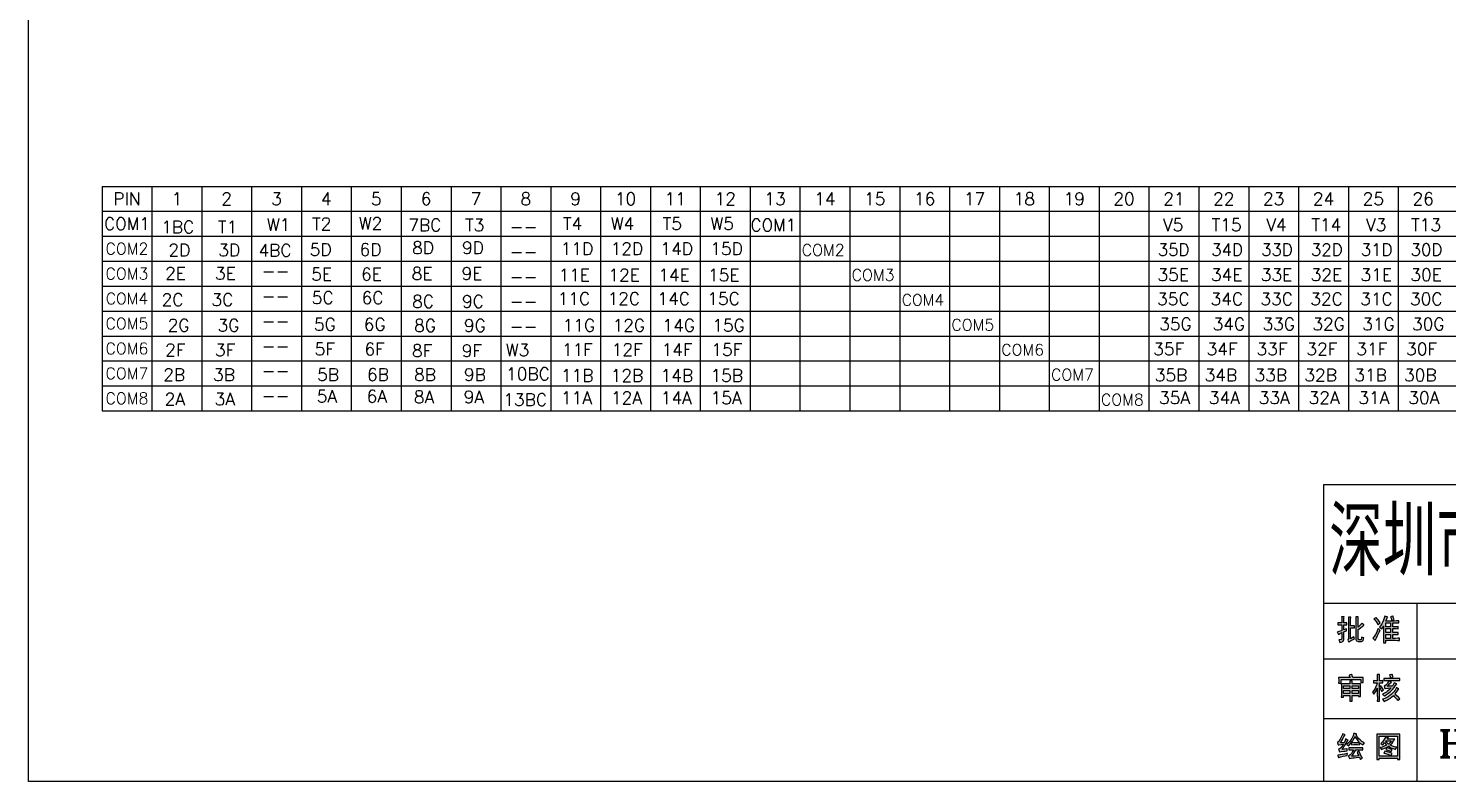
# Model space of a CAD drawing. Header units: millimetres. Extents: x 3718 to 70963, y 572 to 15149.
# Drawn here: x 3896.6 to 4005, y 574.5 to 632 of the extents above; entities that cross this region are included whole.
import ezdxf
from ezdxf.enums import TextEntityAlignment as Align

# ---------------------------------------------------------------- set-up
doc = ezdxf.new("R2010")
doc.units = ezdxf.units.MM
doc.header["$LTSCALE"] = 3
doc.layers.add('TEXT', color=40, linetype='Continuous')
doc.styles.add('SSSoft_Log', font='Romans', dxfattribs={"bigfont": 'hztxt.shx'})
doc.styles.add('外框字母3', font='romant.shx')
doc.styles.add('外框文字', font='NSimSun.ttf')

msp = doc.modelspace()

# ---------------------------------------------------------------- hatches: boundary and pattern name
at = {"linetype": 'ByBlock'}
h = msp.add_hatch(color=256, dxfattribs=at)
h.paths.add_polyline_path([(4000.292, 586.317), (4000.292, 586.615), (4000.665, 586.615), (4000.665, 586.317)], flags=16)
h.paths.add_polyline_path([(4000.665, 585.874), (4000.292, 585.874), (4000.292, 586.172), (4000.665, 586.172)], flags=16)
h.paths.add_polyline_path([(4000.665, 585.431), (4000.292, 585.431), (4000.292, 585.729), (4000.665, 585.729)], flags=16)
h.paths.add_polyline_path([(3999.675, 586.077), (3999.609, 585.916), (3999.543, 585.775), (3999.518, 585.733), (3999.427, 585.588), (3999.319, 585.448), (3999.369, 585.402), (3999.497, 585.269), (3999.518, 585.315), (3999.584, 585.464), (3999.663, 585.642), (3999.713, 585.742), (3999.791, 585.899), (3999.87, 586.04), (3999.837, 586.069), (3999.717, 586.193)])
h.paths.add_polyline_path([(3997.728, 585.468), (3997.604, 585.394), (3997.604, 586.234), (3997.745, 586.234), (3997.898, 586.226), (3997.898, 586.388), (3997.803, 586.379), (3997.604, 586.375), (3997.604, 586.864), (3997.604, 586.876), (3997.625, 587.05), (3997.439, 587.05), (3997.439, 587.038), (3997.447, 586.864), (3997.447, 585.423), (3997.393, 585.29), (3997.472, 585.137), (3997.534, 585.187), (3997.687, 585.29), (3997.757, 585.327), (3997.898, 585.402), (3997.853, 585.555)])
h.paths.add_polyline_path([(3996.676, 585.729), (3996.759, 585.783), (3996.933, 585.866), (3996.933, 585.394), (3996.896, 585.332), (3996.888, 585.332), (3996.714, 585.307), (3996.726, 585.282), (3996.784, 585.112), (3996.879, 585.137), (3997.02, 585.191), (3997.091, 585.323), (3997.091, 585.924), (3997.136, 585.944), (3997.306, 586.015), (3997.298, 586.164), (3997.227, 586.135), (3997.091, 586.077), (3997.091, 586.466), (3997.136, 586.466), (3997.314, 586.458), (3997.314, 586.615), (3997.256, 586.611), (3997.091, 586.607), (3997.095, 586.785), (3997.099, 586.967), (3997.111, 587.075), (3996.925, 587.075), (3996.929, 586.963), (3996.933, 586.794), (3996.933, 586.607), (3996.797, 586.607), (3996.643, 586.615), (3996.643, 586.458), (3996.743, 586.462), (3996.933, 586.466), (3996.933, 586.023), (3996.908, 586.015), (3996.722, 585.949), (3996.589, 585.907), (3996.606, 585.882)])
h.paths.add_polyline_path([(3998.437, 585.369), (3998.391, 585.307), (3998.25, 585.307), (3998.18, 585.394), (3998.18, 586.102), (3998.23, 586.139), (3998.404, 586.272), (3998.536, 586.371), (3998.631, 586.437), (3998.611, 586.454), (3998.482, 586.57), (3998.424, 586.504), (3998.3, 586.375), (3998.18, 586.28), (3998.18, 586.889), (3998.18, 586.914), (3998.188, 587.083), (3998.014, 587.083), (3998.014, 587.038), (3998.022, 586.864), (3998.022, 585.332), (3998.051, 585.24), (3998.188, 585.182), (3998.437, 585.182), (3998.553, 585.236), (3998.577, 585.278), (3998.631, 585.476), (3998.615, 585.476), (3998.453, 585.534)])
h.paths.add_polyline_path([(3999.543, 587.009), (3999.398, 586.918), (3999.419, 586.893), (3999.551, 586.723), (3999.646, 586.586), (3999.708, 586.475), (3999.733, 586.495), (3999.878, 586.607), (3999.812, 586.702), (3999.708, 586.847), (3999.667, 586.901), (3999.568, 587.021)])
h.paths.add_polyline_path([(4000.814, 587.137), (4000.657, 587.075), (4000.698, 586.967), (4000.744, 586.81), (4000.769, 586.823), (4000.93, 586.881), (4000.897, 586.976), (4000.831, 587.146)])
h.paths.add_polyline_path([(4000.123, 585.236), (4000.114, 585.095), (4000.292, 585.095), (4000.292, 585.282), (4000.992, 585.282), (4001.009, 585.282), (4001.191, 585.278), (4001.353, 585.269), (4001.353, 585.439), (4001.224, 585.435), (4001.05, 585.431), (4000.831, 585.431), (4000.831, 585.729), (4000.905, 585.729), (4001.092, 585.729), (4001.241, 585.721), (4001.241, 585.882), (4001.191, 585.878), (4001.03, 585.874), (4000.831, 585.874), (4000.831, 586.172), (4000.905, 586.172), (4001.088, 586.172), (4001.241, 586.164), (4001.241, 586.326), (4001.187, 586.321), (4001.026, 586.317), (4000.831, 586.317), (4000.831, 586.615), (4000.939, 586.615), (4000.955, 586.615), (4001.129, 586.615), (4001.299, 586.607), (4001.299, 586.765), (4001.286, 586.765), (4001.117, 586.76), (4000.939, 586.756), (4000.309, 586.756), (4000.388, 586.947), (4000.45, 587.059), (4000.384, 587.079), (4000.222, 587.137), (4000.185, 586.984), (4000.127, 586.818), (4000.052, 586.653), (3999.994, 586.541), (3999.903, 586.388), (3999.816, 586.28), (3999.853, 586.255), (3999.99, 586.156), (4000.044, 586.239), (4000.123, 586.388), (4000.123, 585.547), (4000.123, 585.414)])
h = msp.add_hatch(color=256, dxfattribs=at)
h.paths.add_polyline_path([(3997.555, 581.589), (3997.074, 581.589), (3997.074, 581.8), (3997.555, 581.8)], flags=16)
h.paths.add_polyline_path([(3997.555, 581.224), (3997.074, 581.224), (3997.074, 581.439), (3997.555, 581.439)], flags=16)
h.paths.add_polyline_path([(3997.555, 580.955), (3997.551, 580.777), (3997.546, 580.624), (3997.733, 580.624), (3997.729, 580.715), (3997.725, 580.884), (3997.72, 581.075), (3998.201, 581.075), (3998.201, 580.996), (3998.375, 580.996), (3998.371, 581.096), (3998.371, 581.265), (3998.367, 581.473), (3998.367, 581.634), (3998.371, 581.812), (3998.375, 581.953), (3997.72, 581.953), (3997.725, 582.011), (3997.733, 582.181), (3997.546, 582.181), (3997.551, 582.123), (3997.555, 581.953), (3996.9, 581.953), (3996.904, 581.829), (3996.909, 581.659), (3996.909, 581.448), (3996.909, 581.444), (3996.909, 581.236), (3996.904, 581.067), (3996.9, 580.926), (3997.074, 580.926), (3997.074, 581.075), (3997.555, 581.075)])
h.paths.add_polyline_path([(3997.72, 581.439), (3998.201, 581.439), (3998.201, 581.224), (3997.72, 581.224)], flags=16)
h.paths.add_polyline_path([(3997.72, 581.8), (3998.201, 581.8), (3998.201, 581.589), (3997.72, 581.589)], flags=16)
h.paths.add_polyline_path([(3999.65, 581.013), (3999.654, 580.988), (3999.654, 580.818), (3999.642, 580.64), (3999.828, 580.64), (3999.828, 580.669), (3999.82, 580.843), (3999.82, 581.013), (3999.82, 581.667), (3999.886, 581.555), (3999.978, 581.394), (3999.986, 581.398), (4000.131, 581.493), (4000.118, 581.51), (4000.027, 581.646), (3999.928, 581.8), (3999.82, 581.721), (3999.82, 582.032), (3999.891, 582.032), (4000.069, 582.023), (4000.069, 582.201), (3999.99, 582.193), (3999.82, 582.181), (3999.82, 582.384), (3999.82, 582.5), (3999.828, 582.661), (3999.642, 582.661), (3999.65, 582.566), (3999.65, 582.384), (3999.65, 582.189), (3999.538, 582.193), (3999.36, 582.201), (3999.36, 582.023), (3999.476, 582.028), (3999.642, 582.032), (3999.609, 581.912), (3999.547, 581.75), (3999.476, 581.605), (3999.373, 581.452), (3999.273, 581.332), (3999.286, 581.315), (3999.385, 581.166), (3999.398, 581.178), (3999.501, 581.336), (3999.584, 581.485), (3999.65, 581.626)])
h.paths.add_polyline_path([(4001.22, 582.363), (4001.042, 582.359), (4000.379, 582.359), (4000.309, 582.359), (4000.139, 582.375), (4000.139, 582.201), (4000.296, 582.21), (4001.042, 582.21), (4001.212, 582.206), (4001.377, 582.201), (4001.377, 582.375)])
h.paths.add_polyline_path([(4000.661, 581.601), (4000.541, 581.481), (4000.404, 581.369), (4000.35, 581.328), (4000.201, 581.236), (4000.052, 581.166), (4000.077, 581.141), (4000.201, 581.021), (4000.222, 581.034), (4000.363, 581.133), (4000.499, 581.236), (4000.541, 581.265), (4000.665, 581.377), (4000.793, 581.51), (4000.814, 581.535), (4000.934, 581.675), (4001.021, 581.8), (4001.042, 581.829), (4001.145, 581.953), (4000.943, 582.04), (4000.893, 581.928), (4000.802, 581.783), (4000.412, 581.775), (4000.479, 581.841), (4000.59, 581.961), (4000.599, 581.97), (4000.723, 582.086), (4000.537, 582.189), (4000.516, 582.152), (4000.421, 581.994), (4000.325, 581.883), (4000.296, 581.854), (4000.164, 581.775), (4000.218, 581.597), (4000.28, 581.609), (4000.45, 581.634), (4000.516, 581.638), (4000.694, 581.642)])
h.paths.add_polyline_path([(4000.475, 580.959), (4000.375, 580.905), (4000.218, 580.835), (4000.052, 580.777), (4000.081, 580.748), (4000.185, 580.615), (4000.276, 580.657), (4000.429, 580.731), (4000.508, 580.777), (4000.653, 580.872), (4000.744, 580.938), (4000.88, 581.058), (4000.976, 580.963), (4001.083, 580.847), (4001.108, 580.814), (4001.208, 580.677), (4001.245, 580.715), (4001.377, 580.818), (4001.278, 580.926), (4001.261, 580.942), (4001.15, 581.05), (4001.005, 581.183), (4001.1, 581.303), (4001.191, 581.431), (4001.195, 581.435), (4001.307, 581.564), (4001.257, 581.584), (4001.112, 581.667), (4001.092, 581.622), (4001.005, 581.464), (4000.918, 581.352), (4000.793, 581.216), (4000.748, 581.174), (4000.619, 581.063)])
h.paths.add_polyline_path([(4000.769, 582.682), (4000.59, 582.649), (4000.611, 582.583), (4000.669, 582.413), (4000.682, 582.417), (4000.856, 582.467), (4000.835, 582.529), (4000.785, 582.686)])
h.paths.add_polyline_path([(3996.706, 582.226), (3996.706, 582.185), (3996.697, 582.015), (3996.88, 582.015), (3996.88, 582.28), (3998.387, 582.28), (3998.387, 582.048), (3998.569, 582.048), (3998.569, 582.065), (3998.561, 582.235), (3998.561, 582.255), (3998.569, 582.429), (3997.774, 582.429), (3997.754, 582.491), (3997.696, 582.678), (3997.667, 582.665), (3997.501, 582.616), (3997.509, 582.599), (3997.571, 582.429), (3996.697, 582.429), (3996.697, 582.396)])
h = msp.add_hatch(color=256, dxfattribs=at)
h.paths.add_polyline_path([(3997.699, 577.775), (3997.646, 577.692), (3997.542, 577.552), (3997.455, 577.456), (3997.318, 577.34), (3997.331, 577.332), (3997.463, 577.216), (3997.521, 577.286), (3997.637, 577.423), (3997.737, 577.543), (3997.782, 577.61), (3997.865, 577.75), (3997.948, 577.924), (3997.965, 577.891), (3998.056, 577.75), (3998.159, 577.605), (3998.246, 577.506), (3998.375, 577.398), (3998.54, 577.286), (3998.561, 577.32), (3998.664, 577.456), (3998.615, 577.477), (3998.466, 577.564), (3998.329, 577.667), (3998.234, 577.754), (3998.134, 577.887), (3998.035, 578.057), (3998.072, 578.135), (3998.027, 578.148), (3997.869, 578.198), (3997.857, 578.16), (3997.807, 577.995), (3997.778, 577.928)])
h.paths.add_polyline_path([(3999.603, 576.164), (3999.789, 576.164), (3999.789, 576.28), (4001.197, 576.28), (4001.197, 576.181), (4001.38, 576.181), (4001.38, 576.185), (4001.375, 576.355), (4001.375, 576.529), (4001.371, 576.702), (4001.371, 577.614), (4001.371, 577.771), (4001.375, 577.945), (4001.38, 578.111), (3999.603, 578.111), (3999.607, 577.962), (3999.611, 577.792), (3999.611, 577.614), (3999.611, 576.711), (3999.611, 576.682), (3999.611, 576.504), (3999.607, 576.334)])
h.paths.add_polyline_path([(3998.283, 576.346), (3998.354, 576.189), (3998.366, 576.197), (3998.524, 576.268), (3998.474, 576.363), (3998.379, 576.545), (3998.304, 576.69), (3998.25, 576.802), (3998.105, 576.719), (3998.167, 576.591), (3998.23, 576.462), (3998.201, 576.462), (3997.985, 576.442), (3997.815, 576.433), (3997.691, 576.429), (3997.762, 576.52), (3997.861, 576.669), (3997.927, 576.777), (3998.018, 576.926), (3998.3, 576.926), (3998.358, 576.926), (3998.532, 576.914), (3998.532, 577.075), (3998.466, 577.071), (3998.3, 577.067), (3997.691, 577.067), (3997.629, 577.067), (3997.463, 577.075), (3997.463, 576.914), (3997.517, 576.918), (3997.691, 576.926), (3997.824, 576.926), (3997.757, 576.798), (3997.666, 576.64), (3997.575, 576.529), (3997.443, 576.437), (3997.455, 576.408), (3997.513, 576.243), (3997.641, 576.272), (3997.791, 576.305), (3997.873, 576.313), (3998.039, 576.33), (3998.283, 576.35)])
h.paths.add_polyline_path([(3998.25, 577.46), (3998.072, 577.456), (3997.853, 577.456), (3997.683, 577.465), (3997.683, 577.303), (3997.853, 577.315), (3998.072, 577.315), (3998.13, 577.311), (3998.292, 577.303), (3998.292, 577.465)], flags=17)
h.paths.add_polyline_path([(3999.789, 577.949), (4001.197, 577.949), (4001.197, 576.437), (3999.789, 576.437)], flags=16)
h.paths.add_polyline_path([(4000.547, 577.158), (4000.696, 577.079), (4000.854, 577.013), (4001.028, 576.959), (4001.036, 576.976), (4001.135, 577.121), (4001.119, 577.121), (4000.965, 577.146), (4000.8, 577.199), (4000.63, 577.278), (4000.638, 577.286), (4000.775, 577.427), (4000.858, 577.543), (4000.891, 577.593), (4000.982, 577.738), (4000.398, 577.738), (4000.497, 577.846), (4000.456, 577.858), (4000.294, 577.916), (4000.253, 577.829), (4000.154, 577.667), (4000.141, 577.651), (4000.034, 577.51), (3999.913, 577.394), (4000.054, 577.295), (4000.087, 577.332), (4000.195, 577.465), (4000.241, 577.407), (4000.373, 577.278), (4000.34, 577.262), (4000.174, 577.183), (4000.013, 577.125), (3999.86, 577.092), (3999.868, 577.088), (3999.967, 576.951), (4000.034, 576.972), (4000.191, 577.03), (4000.348, 577.104), (4000.497, 577.191)], flags=0)
h.paths.add_polyline_path([(4000.419, 577.431), (4000.294, 577.572), (4000.311, 577.597), (4000.717, 577.597), (4000.638, 577.481), (4000.514, 577.357)], flags=0)
h.paths.add_polyline_path([(4000.311, 576.943), (4000.357, 576.926), (4000.502, 576.872), (4000.709, 576.781), (4000.787, 576.934), (4000.738, 576.951), (4000.593, 577.005), (4000.39, 577.084)], flags=0)
h.paths.add_polyline_path([(4000.162, 576.669), (4000.203, 576.657), (4000.344, 576.616), (4000.514, 576.558), (4000.709, 576.483), (4000.796, 576.632), (4000.742, 576.653), (4000.601, 576.702), (4000.431, 576.76), (4000.232, 576.818)], flags=0)
h.paths.add_polyline_path([(3997.31, 576.98), (3997.153, 576.959), (3996.958, 576.934), (3997.037, 577.042), (3997.124, 577.183), (3997.194, 577.295), (3997.285, 577.456), (3997.331, 577.527), (3997.418, 577.651), (3997.381, 577.663), (3997.231, 577.746), (3997.19, 577.626), (3997.115, 577.456), (3996.834, 577.456), (3996.896, 577.552), (3996.987, 577.705), (3997.053, 577.837), (3997.099, 577.933), (3997.186, 578.065), (3997.144, 578.078), (3996.983, 578.144), (3996.954, 578.044), (3996.892, 577.883), (3996.817, 577.73), (3996.71, 577.564), (3996.602, 577.473), (3996.606, 577.46), (3996.656, 577.295), (3996.705, 577.307), (3996.879, 577.332), (3997.045, 577.34), (3996.979, 577.228), (3996.888, 577.092), (3996.83, 577.03), (3996.693, 576.934), (3996.701, 576.918), (3996.755, 576.756), (3996.9, 576.781), (3997.082, 576.81), (3997.186, 576.818), (3997.339, 576.827), (3997.347, 576.984)])
h.paths.add_polyline_path([(3997.327, 576.624), (3997.161, 576.595), (3997.144, 576.595), (3996.975, 576.57), (3996.809, 576.545), (3996.792, 576.541), (3996.623, 576.516), (3996.631, 576.487), (3996.693, 576.321), (3996.705, 576.326), (3996.867, 576.375), (3997.037, 576.421), (3997.19, 576.45), (3997.347, 576.483), (3997.364, 576.632)])

# ---------------------------------------------------------------- linework, layer by layer
for p, q in [((3995.55, 597.157), (3995.55, 574.488)), ((3995.55, 597.157), (3995.55, 574.488)), ((4062.532, 597.157), (3995.55, 597.157)), ((4062.532, 588.087), (3995.55, 588.087)), ((4002.663, 588.087), (4002.663, 574.488)), ((4062.532, 583.845), (3995.55, 583.845)), ((4062.532, 579.278), (3995.55, 579.278))]:
    msp.add_line(p, q, dxfattribs=at)
for points in [[(4062.532, 574.488), (3896.558, 574.488), (3896.558, 693.634), (4062.532, 693.634)], [(3996.676, 585.729), (3996.759, 585.783), (3996.933, 585.866), (3996.933, 585.394), (3996.896, 585.332), (3996.888, 585.332), (3996.714, 585.307), (3996.726, 585.282), (3996.784, 585.112), (3996.879, 585.137), (3997.02, 585.191), (3997.091, 585.323), (3997.091, 585.924), (3997.136, 585.944), (3997.306, 586.015), (3997.298, 586.164), (3997.227, 586.135), (3997.091, 586.077), (3997.091, 586.466), (3997.136, 586.466), (3997.314, 586.458), (3997.314, 586.615), (3997.256, 586.611), (3997.091, 586.607), (3997.095, 586.785), (3997.099, 586.967), (3997.111, 587.075), (3996.925, 587.075), (3996.929, 586.963), (3996.933, 586.794), (3996.933, 586.607), (3996.797, 586.607), (3996.643, 586.615), (3996.643, 586.458), (3996.743, 586.462), (3996.933, 586.466), (3996.933, 586.023), (3996.908, 586.015), (3996.722, 585.949), (3996.589, 585.907), (3996.606, 585.882)], [(3997.728, 585.468), (3997.604, 585.394), (3997.604, 586.234), (3997.745, 586.234), (3997.898, 586.226), (3997.898, 586.388), (3997.803, 586.379), (3997.604, 586.375), (3997.604, 586.864), (3997.604, 586.876), (3997.625, 587.05), (3997.439, 587.05), (3997.439, 587.038), (3997.447, 586.864), (3997.447, 585.423), (3997.393, 585.29), (3997.472, 585.137), (3997.534, 585.187), (3997.687, 585.29), (3997.757, 585.327), (3997.898, 585.402), (3997.853, 585.555)], [(3998.437, 585.369), (3998.391, 585.307), (3998.25, 585.307), (3998.18, 585.394), (3998.18, 586.102), (3998.23, 586.139), (3998.404, 586.272), (3998.536, 586.371), (3998.631, 586.437), (3998.611, 586.454), (3998.482, 586.57), (3998.424, 586.504), (3998.3, 586.375), (3998.18, 586.28), (3998.18, 586.889), (3998.18, 586.914), (3998.188, 587.083), (3998.014, 587.083), (3998.014, 587.038), (3998.022, 586.864), (3998.022, 585.332), (3998.051, 585.24), (3998.188, 585.182), (3998.437, 585.182), (3998.553, 585.236), (3998.577, 585.278), (3998.631, 585.476), (3998.615, 585.476), (3998.453, 585.534)], [(3999.543, 587.009), (3999.398, 586.918), (3999.419, 586.893), (3999.551, 586.723), (3999.646, 586.586), (3999.708, 586.475), (3999.733, 586.495), (3999.878, 586.607), (3999.812, 586.702), (3999.708, 586.847), (3999.667, 586.901), (3999.568, 587.021)], [(4000.123, 585.236), (4000.114, 585.095), (4000.292, 585.095), (4000.292, 585.282), (4000.992, 585.282), (4001.009, 585.282), (4001.191, 585.278), (4001.353, 585.269), (4001.353, 585.439), (4001.224, 585.435), (4001.05, 585.431), (4000.831, 585.431), (4000.831, 585.729), (4000.905, 585.729), (4001.092, 585.729), (4001.241, 585.721), (4001.241, 585.882), (4001.191, 585.878), (4001.03, 585.874), (4000.831, 585.874), (4000.831, 586.172), (4000.905, 586.172), (4001.088, 586.172), (4001.241, 586.164), (4001.241, 586.326), (4001.187, 586.321), (4001.026, 586.317), (4000.831, 586.317), (4000.831, 586.615), (4000.939, 586.615), (4000.955, 586.615), (4001.129, 586.615), (4001.299, 586.607), (4001.299, 586.765), (4001.286, 586.765), (4001.117, 586.76), (4000.939, 586.756), (4000.309, 586.756), (4000.388, 586.947), (4000.45, 587.059), (4000.384, 587.079), (4000.222, 587.137), (4000.185, 586.984), (4000.127, 586.818), (4000.052, 586.653), (3999.994, 586.541), (3999.903, 586.388), (3999.816, 586.28), (3999.853, 586.255), (3999.99, 586.156), (4000.044, 586.239), (4000.123, 586.388), (4000.123, 585.547), (4000.123, 585.414)], [(4000.814, 587.137), (4000.657, 587.075), (4000.698, 586.967), (4000.744, 586.81), (4000.769, 586.823), (4000.93, 586.881), (4000.897, 586.976), (4000.831, 587.146)], [(3999.675, 586.077), (3999.609, 585.916), (3999.543, 585.775), (3999.518, 585.733), (3999.427, 585.588), (3999.319, 585.448), (3999.369, 585.402), (3999.497, 585.269), (3999.518, 585.315), (3999.584, 585.464), (3999.663, 585.642), (3999.713, 585.742), (3999.791, 585.899), (3999.87, 586.04), (3999.837, 586.069), (3999.717, 586.193)], [(4000.292, 586.317), (4000.292, 586.615), (4000.665, 586.615), (4000.665, 586.317)], [(4000.665, 585.874), (4000.292, 585.874), (4000.292, 586.172), (4000.665, 586.172)], [(4000.665, 585.431), (4000.292, 585.431), (4000.292, 585.729), (4000.665, 585.729)], [(4001.353, 585.439), (4001.353, 585.439)], [(3996.706, 582.226), (3996.706, 582.185), (3996.697, 582.015), (3996.88, 582.015), (3996.88, 582.28), (3998.387, 582.28), (3998.387, 582.048), (3998.569, 582.048), (3998.569, 582.065), (3998.561, 582.235), (3998.561, 582.255), (3998.569, 582.429), (3997.774, 582.429), (3997.754, 582.491), (3997.696, 582.678), (3997.667, 582.665), (3997.501, 582.616), (3997.509, 582.599), (3997.571, 582.429), (3996.697, 582.429), (3996.697, 582.396)], [(3999.65, 581.013), (3999.654, 580.988), (3999.654, 580.818), (3999.642, 580.64), (3999.828, 580.64), (3999.828, 580.669), (3999.82, 580.843), (3999.82, 581.013), (3999.82, 581.667), (3999.886, 581.555), (3999.978, 581.394), (3999.986, 581.398), (4000.131, 581.493), (4000.118, 581.51), (4000.027, 581.646), (3999.928, 581.8), (3999.82, 581.721), (3999.82, 582.032), (3999.891, 582.032), (4000.069, 582.023), (4000.069, 582.201), (3999.99, 582.193), (3999.82, 582.181), (3999.82, 582.384), (3999.82, 582.5), (3999.828, 582.661), (3999.642, 582.661), (3999.65, 582.566), (3999.65, 582.384), (3999.65, 582.189), (3999.538, 582.193), (3999.36, 582.201), (3999.36, 582.023), (3999.476, 582.028), (3999.642, 582.032), (3999.609, 581.912), (3999.547, 581.75), (3999.476, 581.605), (3999.373, 581.452), (3999.273, 581.332), (3999.286, 581.315), (3999.385, 581.166), (3999.398, 581.178), (3999.501, 581.336), (3999.584, 581.485), (3999.65, 581.626)], [(4000.769, 582.682), (4000.59, 582.649), (4000.611, 582.583), (4000.669, 582.413), (4000.682, 582.417), (4000.856, 582.467), (4000.835, 582.529), (4000.785, 582.686)], [(3997.555, 580.955), (3997.551, 580.777), (3997.546, 580.624), (3997.733, 580.624), (3997.729, 580.715), (3997.725, 580.884), (3997.72, 581.075), (3998.201, 581.075), (3998.201, 580.996), (3998.375, 580.996), (3998.371, 581.096), (3998.371, 581.265), (3998.367, 581.473), (3998.367, 581.634), (3998.371, 581.812), (3998.375, 581.953), (3997.72, 581.953), (3997.725, 582.011), (3997.733, 582.181), (3997.546, 582.181), (3997.551, 582.123), (3997.555, 581.953), (3996.9, 581.953), (3996.904, 581.829), (3996.909, 581.659), (3996.909, 581.448), (3996.909, 581.444), (3996.909, 581.236), (3996.904, 581.067), (3996.9, 580.926), (3997.074, 580.926), (3997.074, 581.075), (3997.555, 581.075)], [(3997.555, 581.589), (3997.074, 581.589), (3997.074, 581.8), (3997.555, 581.8)], [(3997.555, 581.224), (3997.074, 581.224), (3997.074, 581.439), (3997.555, 581.439)], [(3997.72, 581.8), (3998.201, 581.8), (3998.201, 581.589), (3997.72, 581.589)], [(3997.72, 581.439), (3998.201, 581.439), (3998.201, 581.224), (3997.72, 581.224)], [(4000.661, 581.601), (4000.541, 581.481), (4000.404, 581.369), (4000.35, 581.328), (4000.201, 581.236), (4000.052, 581.166), (4000.077, 581.141), (4000.201, 581.021), (4000.222, 581.034), (4000.363, 581.133), (4000.499, 581.236), (4000.541, 581.265), (4000.665, 581.377), (4000.793, 581.51), (4000.814, 581.535), (4000.934, 581.675), (4001.021, 581.8), (4001.042, 581.829), (4001.145, 581.953), (4000.943, 582.04), (4000.893, 581.928), (4000.802, 581.783), (4000.412, 581.775), (4000.479, 581.841), (4000.59, 581.961), (4000.599, 581.97), (4000.723, 582.086), (4000.537, 582.189), (4000.516, 582.152), (4000.421, 581.994), (4000.325, 581.883), (4000.296, 581.854), (4000.164, 581.775), (4000.218, 581.597), (4000.28, 581.609), (4000.45, 581.634), (4000.516, 581.638), (4000.694, 581.642)], [(4000.475, 580.959), (4000.375, 580.905), (4000.218, 580.835), (4000.052, 580.777), (4000.081, 580.748), (4000.185, 580.615), (4000.276, 580.657), (4000.429, 580.731), (4000.508, 580.777), (4000.653, 580.872), (4000.744, 580.938), (4000.88, 581.058), (4000.976, 580.963), (4001.083, 580.847), (4001.108, 580.814), (4001.208, 580.677), (4001.245, 580.715), (4001.377, 580.818), (4001.278, 580.926), (4001.261, 580.942), (4001.15, 581.05), (4001.005, 581.183), (4001.1, 581.303), (4001.191, 581.431), (4001.195, 581.435), (4001.307, 581.564), (4001.257, 581.584), (4001.112, 581.667), (4001.092, 581.622), (4001.005, 581.464), (4000.918, 581.352), (4000.793, 581.216), (4000.748, 581.174), (4000.619, 581.063)], [(4001.22, 582.363), (4001.042, 582.359), (4000.379, 582.359), (4000.309, 582.359), (4000.139, 582.375), (4000.139, 582.201), (4000.296, 582.21), (4001.042, 582.21), (4001.212, 582.206), (4001.377, 582.201), (4001.377, 582.375)], [(3997.31, 576.98), (3997.153, 576.959), (3996.958, 576.934), (3997.037, 577.042), (3997.124, 577.183), (3997.194, 577.295), (3997.285, 577.456), (3997.331, 577.527), (3997.418, 577.651), (3997.381, 577.663), (3997.231, 577.746), (3997.19, 577.626), (3997.115, 577.456), (3996.834, 577.456), (3996.896, 577.552), (3996.987, 577.705), (3997.053, 577.837), (3997.099, 577.933), (3997.186, 578.065), (3997.144, 578.078), (3996.983, 578.144), (3996.954, 578.044), (3996.892, 577.883), (3996.817, 577.73), (3996.71, 577.564), (3996.602, 577.473), (3996.606, 577.46), (3996.656, 577.295), (3996.705, 577.307), (3996.879, 577.332), (3997.045, 577.34), (3996.979, 577.228), (3996.888, 577.092), (3996.83, 577.03), (3996.693, 576.934), (3996.701, 576.918), (3996.755, 576.756), (3996.9, 576.781), (3997.082, 576.81), (3997.186, 576.818), (3997.339, 576.827), (3997.347, 576.984)], [(3997.699, 577.775), (3997.646, 577.692), (3997.542, 577.552), (3997.455, 577.456), (3997.318, 577.34), (3997.331, 577.332), (3997.463, 577.216), (3997.521, 577.286), (3997.637, 577.423), (3997.737, 577.543), (3997.782, 577.61), (3997.865, 577.75), (3997.948, 577.924), (3997.965, 577.891), (3998.056, 577.75), (3998.159, 577.605), (3998.246, 577.506), (3998.375, 577.398), (3998.54, 577.286), (3998.561, 577.32), (3998.664, 577.456), (3998.615, 577.477), (3998.466, 577.564), (3998.329, 577.667), (3998.234, 577.754), (3998.134, 577.887), (3998.035, 578.057), (3998.072, 578.135), (3998.027, 578.148), (3997.869, 578.198), (3997.857, 578.16), (3997.807, 577.995), (3997.778, 577.928)], [(3998.283, 576.346), (3998.354, 576.189), (3998.366, 576.197), (3998.524, 576.268), (3998.474, 576.363), (3998.379, 576.545), (3998.304, 576.69), (3998.25, 576.802), (3998.105, 576.719), (3998.167, 576.591), (3998.23, 576.462), (3998.201, 576.462), (3997.985, 576.442), (3997.815, 576.433), (3997.691, 576.429), (3997.762, 576.52), (3997.861, 576.669), (3997.927, 576.777), (3998.018, 576.926), (3998.3, 576.926), (3998.358, 576.926), (3998.532, 576.914), (3998.532, 577.075), (3998.466, 577.071), (3998.3, 577.067), (3997.691, 577.067), (3997.629, 577.067), (3997.463, 577.075), (3997.463, 576.914), (3997.517, 576.918), (3997.691, 576.926), (3997.824, 576.926), (3997.757, 576.798), (3997.666, 576.64), (3997.575, 576.529), (3997.443, 576.437), (3997.455, 576.408), (3997.513, 576.243), (3997.641, 576.272), (3997.791, 576.305), (3997.873, 576.313), (3998.039, 576.33), (3998.283, 576.35)], [(3998.25, 577.46), (3998.072, 577.456), (3997.853, 577.456), (3997.683, 577.465), (3997.683, 577.303), (3997.853, 577.315), (3998.072, 577.315), (3998.13, 577.311), (3998.292, 577.303), (3998.292, 577.465)], [(3999.603, 576.164), (3999.789, 576.164), (3999.789, 576.28), (4001.197, 576.28), (4001.197, 576.181), (4001.38, 576.181), (4001.38, 576.185), (4001.375, 576.355), (4001.375, 576.529), (4001.371, 576.702), (4001.371, 577.614), (4001.371, 577.771), (4001.375, 577.945), (4001.38, 578.111), (3999.603, 578.111), (3999.607, 577.962), (3999.611, 577.792), (3999.611, 577.614), (3999.611, 576.711), (3999.611, 576.682), (3999.611, 576.504), (3999.607, 576.334)], [(3999.789, 577.949), (4001.197, 577.949), (4001.197, 576.437), (3999.789, 576.437)], [(4000.547, 577.158), (4000.696, 577.079), (4000.854, 577.013), (4001.028, 576.959), (4001.036, 576.976), (4001.135, 577.121), (4001.119, 577.121), (4000.965, 577.146), (4000.8, 577.199), (4000.63, 577.278), (4000.638, 577.286), (4000.775, 577.427), (4000.858, 577.543), (4000.891, 577.593), (4000.982, 577.738), (4000.398, 577.738), (4000.497, 577.846), (4000.456, 577.858), (4000.294, 577.916), (4000.253, 577.829), (4000.154, 577.667), (4000.141, 577.651), (4000.034, 577.51), (3999.913, 577.394), (4000.054, 577.295), (4000.087, 577.332), (4000.195, 577.465), (4000.241, 577.407), (4000.373, 577.278), (4000.34, 577.262), (4000.174, 577.183), (4000.013, 577.125), (3999.86, 577.092), (3999.868, 577.088), (3999.967, 576.951), (4000.034, 576.972), (4000.191, 577.03), (4000.348, 577.104), (4000.497, 577.191)], [(4000.419, 577.431), (4000.294, 577.572), (4000.311, 577.597), (4000.717, 577.597), (4000.638, 577.481), (4000.514, 577.357)], [(4000.311, 576.943), (4000.357, 576.926), (4000.502, 576.872), (4000.709, 576.781), (4000.787, 576.934), (4000.738, 576.951), (4000.593, 577.005), (4000.39, 577.084)], [(3997.327, 576.624), (3997.161, 576.595), (3997.144, 576.595), (3996.975, 576.57), (3996.809, 576.545), (3996.792, 576.541), (3996.623, 576.516), (3996.631, 576.487), (3996.693, 576.321), (3996.705, 576.326), (3996.867, 576.375), (3997.037, 576.421), (3997.19, 576.45), (3997.347, 576.483), (3997.364, 576.632)], [(4000.162, 576.669), (4000.203, 576.657), (4000.344, 576.616), (4000.514, 576.558), (4000.709, 576.483), (4000.709, 576.483), (4000.796, 576.632), (4000.742, 576.653), (4000.601, 576.702), (4000.431, 576.76), (4000.232, 576.818)]]:
    msp.add_lwpolyline(points, close=True, dxfattribs=at)
at = {"layer": 'TEXT'}
for p, q in [((3902.185, 619.96), (4058.407, 619.96)), ((3902.185, 619.96), (3902.185, 602.813)), ((3905.996, 619.96), (3905.996, 602.813)), ((3909.806, 619.96), (3909.806, 602.813)), ((3913.616, 619.96), (3913.616, 602.813)), ((3917.427, 619.96), (3917.427, 602.813)), ((3921.237, 619.96), (3921.237, 602.813)), ((3925.047, 619.96), (3925.047, 602.813)), ((3928.857, 619.96), (3928.857, 602.813)), ((3932.668, 619.96), (3932.668, 602.813)), ((3936.478, 619.96), (3936.478, 602.813)), ((3940.288, 619.96), (3940.288, 602.813)), ((3944.098, 619.96), (3944.098, 602.813)), ((3947.909, 619.96), (3947.909, 602.813)), ((3951.719, 619.96), (3951.719, 602.813)), ((3955.529, 619.96), (3955.529, 602.813)), ((3959.34, 619.96), (3959.34, 602.813)), ((3963.15, 619.96), (3963.15, 602.813)), ((3966.96, 619.96), (3966.96, 602.813)), ((3970.77, 619.96), (3970.77, 602.813)), ((3974.581, 619.96), (3974.581, 602.813)), ((3978.391, 619.96), (3978.391, 602.813)), ((3982.201, 619.96), (3982.201, 602.813)), ((3986.011, 619.96), (3986.011, 602.813)), ((3989.822, 619.96), (3989.822, 602.813)), ((3993.632, 619.96), (3993.632, 602.813)), ((3997.442, 619.96), (3997.442, 602.813)), ((4001.253, 619.96), (4001.253, 602.813)), ((3902.185, 618.055), (4058.407, 618.055)), ((3902.185, 616.149), (4058.407, 616.149)), ((3902.185, 614.244), (4058.407, 614.244)), ((3902.185, 612.339), (4058.407, 612.339)), ((3902.185, 610.434), (4058.407, 610.434)), ((3902.185, 608.529), (4058.407, 608.529)), ((3902.185, 606.624), (4058.407, 606.624)), ((3902.185, 604.719), (4058.407, 604.719)), ((3902.185, 602.813), (4058.407, 602.813))]:
    msp.add_line(p, q, dxfattribs=at)

# ---------------------------------------------------------------- texts
at = {"linetype": 'ByBlock', "style": '外框文字', "width": 0.618183}
msp.add_text('深圳市芸鑫河电子有限公司', height=4.67032, dxfattribs=at).set_placement((3995.967, 590.673), (4045.241, 590.673), align=Align.FIT)
at = {"linetype": 'ByBlock', "style": '外框字母3'}
msp.add_text('Hui', height=2.0699, dxfattribs=at).set_placement((4004.315, 576.347))
at = {"layer": 'TEXT', "style": 'SSSoft_Log'}
for s, height, p in [('PIN', 0.9526, (3904.091, 619.007)), ('1', 0.953, (3907.901, 619.007)), ('2', 0.953, (3911.711, 619.007)), ('3', 0.953, (3915.521, 619.007)), ('4', 0.953, (3919.332, 619.007)), ('5', 0.953, (3923.142, 619.007)), ('6', 0.953, (3926.952, 619.007)), ('7', 0.953, (3930.762, 619.007)), ('8', 0.953, (3934.573, 619.007)), ('9', 0.953, (3938.383, 619.007)), ('10', 0.9526, (3942.193, 619.007)), ('11', 0.9526, (3946.004, 619.007)), ('12', 0.9526, (3949.814, 619.007)), ('13', 0.9526, (3953.624, 619.007)), ('14', 0.9526, (3957.434, 619.007)), ('15', 0.9526, (3961.245, 619.007)), ('16', 0.9526, (3965.055, 619.007)), ('17', 0.9526, (3968.865, 619.007)), ('18', 0.9526, (3972.676, 619.007)), ('19', 0.9526, (3976.486, 619.007)), ('20', 0.9526, (3980.296, 619.007)), ('21', 0.9526, (3984.106, 619.007)), ('22', 0.9526, (3987.917, 619.007)), ('23', 0.9526, (3991.727, 619.007)), ('24', 0.9526, (3995.537, 619.007)), ('25', 0.9526, (3999.347, 619.007)), ('26', 0.9526, (4003.158, 619.007)), ('COM1', 0.9352, (3904.091, 617.102)), ('1BC', 0.9526, (3907.97, 616.858)), ('T1', 0.9526, (3911.78, 616.858)), ('W1', 0.9526, (3915.686, 617.038)), ('T2', 0.9526, (3918.977, 617.089)), ('W2', 0.9526, (3922.709, 617.132)), ('7BC', 0.9526, (3926.857, 617.006)), ('T3', 0.9526, (3930.667, 617.006)), ('T4', 0.9526, (3938.151, 617.117)), ('W4', 0.9526, (3941.961, 617.117)), ('T5', 0.9526, (3945.772, 617.117)), ('W5', 0.9526, (3949.582, 617.117)), ('COM1', 0.9352, (3953.495, 617.003)), ('V5', 0.9526, (3984.05, 617.02)), ('T15', 0.9526, (3988.137, 617.02)), ('V4', 0.9526, (3991.947, 617.02)), ('T14', 0.9526, (3995.757, 617.02)), ('V3', 0.9526, (3999.568, 617.02)), ('T13', 0.9526, (4003.378, 617.02)), ('--', 0.9526, (3934.413, 616.888)), ('COM2', 0.8782, (3904.091, 615.197)), ('2D', 0.9526, (3908.099, 615.095)), ('3D', 0.9526, (3911.91, 615.095)), ('4BC', 0.9526, (3915.406, 615.074)), ('5D', 0.9526, (3918.896, 615.132)), ('6D', 0.9526, (3922.706, 615.132)), ('8D', 0.9526, (3926.725, 615.275)), ('9D', 0.9526, (3930.536, 615.275)), ('11D', 0.9526, (3938.485, 615.196)), ('12D', 0.9526, (3942.295, 615.196)), ('14D', 0.9526, (3946.106, 615.196)), ('15D', 0.9526, (3949.916, 615.196)), ('COM2', 0.8782, (3957.306, 615.098)), ('35D', 0.9233, (3984.081, 615.123)), ('34D', 0.9233, (3988.168, 615.123)), ('33D', 0.9233, (3991.978, 615.123)), ('32D', 0.9233, (3995.788, 615.123)), ('31D', 0.9233, (3999.598, 615.123)), ('30D', 0.9233, (4003.409, 615.123)), ('--', 0.9526, (3934.413, 614.983)), ('COM3', 0.8782, (3904.091, 613.292)), ('2E', 0.9526, (3907.805, 613.314)), ('3E', 0.9526, (3911.615, 613.314)), ('--', 0.9526, (3915.456, 613.496)), ('5E', 0.9526, (3918.97, 613.248)), ('6E', 0.9526, (3922.78, 613.248)), ('8E', 0.9526, (3926.65, 613.303)), ('9E', 0.9526, (3930.46, 613.303)), ('--', 0.9526, (3934.413, 613.078)), ('11E', 0.9526, (3938.275, 613.186)), ('12E', 0.9526, (3942.086, 613.186)), ('14E', 0.9526, (3945.896, 613.186)), ('15E', 0.9526, (3949.706, 613.186)), ('COM3', 0.8782, (3961.116, 613.192)), ('35E', 0.9526, (3984.056, 613.21)), ('34E', 0.9526, (3988.142, 613.21)), ('33E', 0.9526, (3991.953, 613.21)), ('32E', 0.9526, (3995.763, 613.21)), ('31E', 0.9526, (3999.573, 613.21)), ('30E', 0.9526, (4003.383, 613.21)), ('COM4', 0.8676, (3904.091, 611.387)), ('2C', 0.9526, (3907.578, 611.298)), ('3C', 0.9526, (3911.388, 611.298)), ('5C', 0.9526, (3919.052, 611.454)), ('6C', 0.9526, (3922.862, 611.454)), ('11C', 0.9526, (3938.255, 611.388)), ('12C', 0.9526, (3942.065, 611.388)), ('14C', 0.9526, (3945.876, 611.388)), ('15C', 0.9526, (3949.686, 611.388)), ('35C', 0.9526, (3984.066, 611.363)), ('34C', 0.9526, (3988.153, 611.363)), ('33C', 0.9526, (3991.963, 611.363)), ('32C', 0.9526, (3995.773, 611.363)), ('31C', 0.9526, (3999.584, 611.363)), ('30C', 0.9526, (4003.394, 611.363)), ('--', 0.9526, (3915.456, 611.591)), ('8C', 0.9526, (3926.724, 611.17)), ('9C', 0.9526, (3930.534, 611.17)), ('--', 0.9526, (3934.413, 611.173)), ('COM4', 0.8676, (3964.926, 611.287)), ('COM5', 0.8782, (3904.091, 609.481)), ('2G', 0.9526, (3908.041, 609.351)), ('3G', 0.9526, (3911.851, 609.351)), ('--', 0.9526, (3915.456, 609.686)), ('5G', 0.9526, (3919.216, 609.414)), ('6G', 0.9526, (3923.027, 609.414)), ('8G', 0.9526, (3926.871, 609.331)), ('9G', 0.9526, (3930.681, 609.331)), ('11G', 0.9526, (3938.637, 609.343)), ('12G', 0.9526, (3942.447, 609.343)), ('14G', 0.9526, (3946.258, 609.343)), ('15G', 0.9526, (3950.068, 609.343)), ('COM5', 0.8782, (3968.737, 609.382)), ('35G', 0.9476, (3984.224, 609.44)), ('34G', 0.9476, (3988.31, 609.44)), ('33G', 0.9476, (3992.12, 609.44)), ('32G', 0.9476, (3995.931, 609.44)), ('31G', 0.9476, (3999.741, 609.44)), ('30G', 0.9476, (4003.551, 609.44)), ('--', 0.9526, (3934.413, 609.268)), ('COM6', 0.8782, (3904.091, 607.576)), ('2F', 0.9526, (3907.789, 607.462)), ('3F', 0.9526, (3911.6, 607.462)), ('--', 0.9526, (3915.456, 607.781)), ('5F', 0.9526, (3919.21, 607.53)), ('6F', 0.9526, (3923.02, 607.53)), ('8F', 0.9526, (3926.646, 607.407)), ('9F', 0.9526, (3930.456, 607.407)), ('W3', 0.9526, (3933.949, 607.462)), ('11F', 0.9526, (3938.509, 607.491)), ('12F', 0.9526, (3942.319, 607.491)), ('14F', 0.9526, (3946.129, 607.491)), ('15F', 0.9526, (3949.94, 607.491)), ('COM6', 0.8782, (3972.547, 607.477)), ('35F', 0.9526, (3983.709, 607.535)), ('34F', 0.9526, (3987.796, 607.535)), ('33F', 0.9526, (3991.606, 607.535)), ('32F', 0.9526, (3995.416, 607.535)), ('31F', 0.9526, (3999.226, 607.535)), ('30F', 0.9526, (4003.037, 607.535)), ('COM7', 0.8782, (3904.091, 605.671)), ('2B', 0.9526, (3907.698, 605.571)), ('3B', 0.9526, (3911.508, 605.571)), ('--', 0.9526, (3915.456, 605.875)), ('5B', 0.9526, (3919.463, 605.58)), ('6B', 0.9526, (3923.273, 605.58)), ('8B', 0.9526, (3926.871, 605.578)), ('9B', 0.9526, (3930.681, 605.578)), ('10BC', 0.9526, (3934.742, 605.635)), ('11B', 0.9526, (3938.501, 605.515)), ('12B', 0.9526, (3942.311, 605.515)), ('14B', 0.9526, (3946.122, 605.515)), ('15B', 0.9526, (3949.932, 605.515)), ('COM7', 0.8782, (3976.357, 605.572)), ('35B', 0.9526, (3983.891, 605.544)), ('34B', 0.9526, (3987.701, 605.544)), ('33B', 0.9526, (3991.511, 605.544)), ('32B', 0.9526, (3995.322, 605.544)), ('31B', 0.9526, (3999.132, 605.544)), ('30B', 0.9526, (4002.942, 605.544)), ('COM8', 0.8782, (3904.091, 603.766)), ('2A', 0.9526, (3907.752, 603.709)), ('3A', 0.9526, (3911.563, 603.709)), ('5A', 0.9526, (3919.373, 603.927)), ('6A', 0.9526, (3923.183, 603.927)), ('8A', 0.9526, (3926.793, 603.874)), ('9A', 0.9526, (3930.603, 603.874)), ('11A', 0.9526, (3938.45, 603.805)), ('12A', 0.9526, (3942.26, 603.805)), ('14A', 0.9526, (3946.071, 603.805)), ('15A', 0.9526, (3949.881, 603.805)), ('35A', 0.9526, (3984.15, 603.812)), ('34A', 0.9526, (3987.96, 603.812)), ('33A', 0.9526, (3991.771, 603.812)), ('32A', 0.9526, (3995.581, 603.812)), ('31A', 0.9526, (3999.391, 603.812)), ('30A', 0.9526, (4003.202, 603.812)), ('--', 0.9526, (3915.456, 603.97)), ('13BC', 0.9526, (3934.529, 603.667)), ('COM8', 0.8782, (3980.167, 603.667))]:
    msp.add_text(s, height=height, dxfattribs=at).set_placement(p, align=Align.MIDDLE)

doc.saveas('drawing.dxf')
